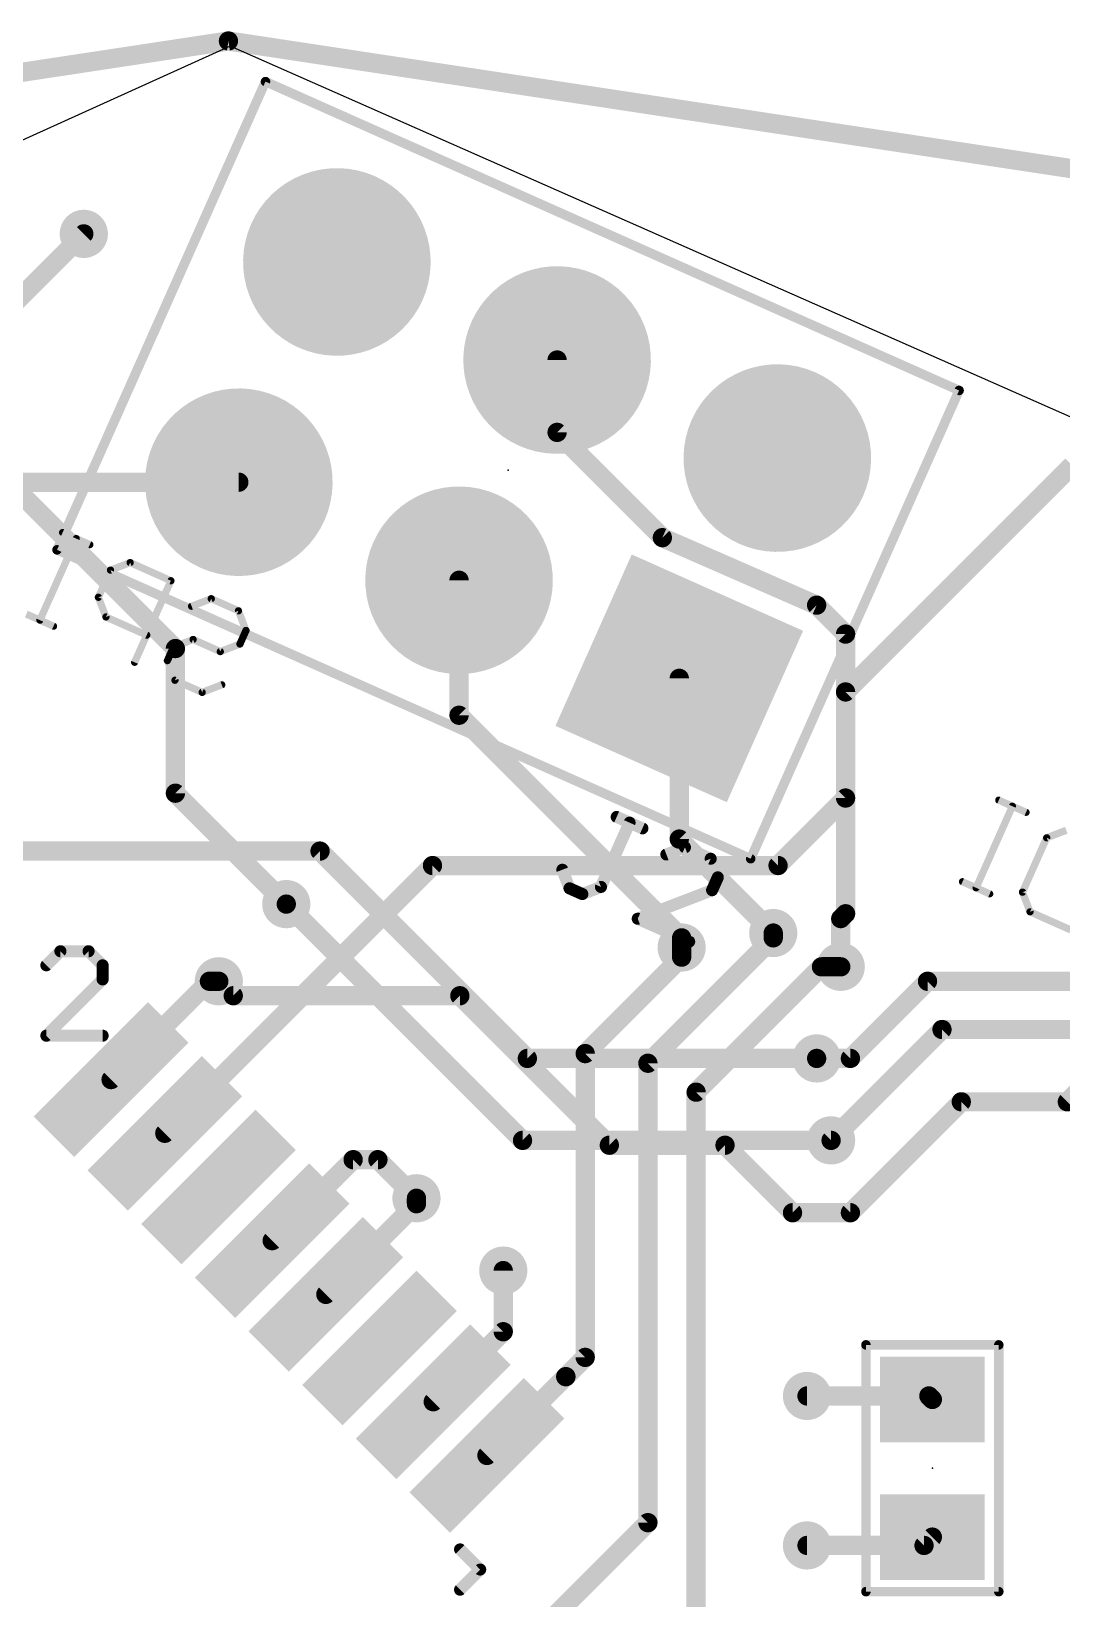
# Model space of a CAD drawing. Extents: x -0.2 to 82.8, y -0.2 to 76.
# Drawn here: x 39.22 to 50.08, y 59.54 to 76.05 of the extents above; entities that cross this region are included whole.
import ezdxf

# ---------------------------------------------------------------- set-up
doc = ezdxf.new("R2010")
doc.units = 0
for name, color, linetype in [('1', 22, 'CONTINUOUS'), ('15', 22, 'CONTINUOUS'), ('16', 175, 'CONTINUOUS'), ('17', 82, 'CONTINUOUS'), ('18', 82, 'CONTINUOUS'), ('2', 175, 'CONTINUOUS'), ('20', 7, 'CONTINUOUS'), ('21', 253, 'CONTINUOUS'), ('23', 7, 'CONTINUOUS'), ('25', 253, 'CONTINUOUS'), ('29', 253, 'CONTINUOUS'), ('30', 253, 'CONTINUOUS'), ('31', 253, 'CONTINUOUS')]:
    doc.layers.add(name, color=color, linetype=linetype)

# ---------------------------------------------------------------- blocks, each defined once
blk = doc.blocks.new('RECT')
blk.add_solid([(-0.5, -0.5), (0.5, -0.5), (-0.5, 0.5), (0.5, 0.5)])
blk = doc.blocks.new('SQUAREP')
blk.add_solid([(-0.5, -0.5), (0.5, -0.5), (-0.5, 0.5), (0.5, 0.5)])
blk = doc.blocks.new('ROUNDP')
at = {"const_width": 0.5}
blk.add_lwpolyline([(0, -0.25, 1), (0, 0.25, 1), (0, -0.25)], format="xyb", dxfattribs=at)
blk = doc.blocks.new('ROUNDV')
at = {"const_width": 0.5}
blk.add_lwpolyline([(0, -0.25, 1), (0, 0.25, 1), (0, -0.25)], format="xyb", dxfattribs=at)

msp = doc.modelspace()

# ---------------------------------------------------------------- linework, layer by layer
at = {"layer": '1', "const_width": 0.2032}
for points in [[(39.0016, 73.1392), (39.7764, 73.914)], [(47.8028, 69.088), (50.1904, 71.4756)], [(41.4098, 71.2977), (38.5955, 71.2977)], [(47.8028, 67.9704), (47.8028, 69.088)], [(47.0916, 67.2592), (47.8028, 67.9704)], [(40.6298, 64.4386), (43.4504, 67.2592)], [(43.4504, 67.2592), (47.0916, 67.2592)], [(47.0408, 66.4972), (45.72, 65.1764)], [(47.0408, 66.548), (47.0408, 66.4972)], [(45.0596, 65.278), (46.0756, 66.294)], [(46.0756, 66.294), (46.0756, 66.3956)], [(47.5488, 66.1924), (46.228, 64.8716)], [(47.752, 66.1924), (47.5488, 66.1924)], [(41.0998, 66.04), (40.0641, 65.0043)], [(41.1988, 66.04), (41.0998, 66.04)], [(45.0596, 65.278), (45.0596, 62.0776)], [(45.72, 65.1764), (45.72, 60.3364)], [(46.228, 64.8716), (46.228, 58.5724)], [(41.7611, 63.3072), (42.6143, 64.1604)], [(42.6143, 64.1604), (42.8752, 64.1604)], [(42.8752, 64.1604), (43.2816, 63.754)], [(43.2816, 63.6963), (42.3268, 62.7415)], [(43.2816, 63.754), (43.2816, 63.6963)], [(44.196, 62.992), (44.196, 62.348)], [(44.196, 62.348), (43.4582, 61.6102)], [(45.0596, 62.0776), (44.8564, 61.8744)], [(44.8538, 61.8744), (44.0239, 61.0445)], [(44.8564, 61.8744), (44.8538, 61.8744)], [(48.6802, 61.6712), (47.3964, 61.6712)], [(48.7172, 61.6342), (48.6802, 61.6712)], [(45.72, 60.3364), (44.0239, 58.6403)], [(48.7172, 60.1842), (48.6294, 60.0964)], [(48.6294, 60.0964), (47.3964, 60.0964)]]:
    msp.add_lwpolyline(points, dxfattribs=at)
at = {"layer": '1', "const_width": 0.1016}
for points in [[(39.8123, 73.8781, 1), (39.7405, 73.9499)], [(41.4098, 71.2469, 1), (41.4098, 71.3485)], [(47.8536, 69.088, 1), (47.752, 69.088)], [(47.7669, 69.1239, 1), (47.8387, 69.0521)], [(47.8387, 67.9345, 1), (47.7669, 68.0063)], [(47.752, 67.9704, 1), (47.8536, 67.9704)], [(43.4504, 67.31, 1), (43.4504, 67.2084)], [(43.4863, 67.2233, 1), (43.4145, 67.2951)], [(47.0557, 67.2951, 1), (47.1275, 67.2233)], [(47.0916, 67.2084, 1), (47.0916, 67.31)], [(47.0916, 66.548, 1), (46.99, 66.548)], [(46.99, 66.4972, 1), (47.0916, 66.4972)], [(47.0767, 66.4613, 1), (47.0049, 66.5331)], [(46.1264, 66.3956, 1), (46.0248, 66.3956)], [(46.1115, 66.2581, 1), (46.0397, 66.3299)], [(46.0248, 66.294, 1), (46.1264, 66.294)], [(47.5488, 66.2432, 1), (47.5488, 66.1416)], [(47.5847, 66.1565, 1), (47.5129, 66.2283)], [(47.752, 66.1416, 1), (47.752, 66.2432)], [(41.0998, 66.0908, 1), (41.0998, 65.9892)], [(41.1357, 66.0041, 1), (41.0639, 66.0759)], [(41.1988, 65.9892, 1), (41.1988, 66.0908)], [(45.1104, 65.278, 1), (45.0088, 65.278)], [(45.0237, 65.3139, 1), (45.0955, 65.2421)], [(45.7708, 65.1764, 1), (45.6692, 65.1764)], [(45.6841, 65.2123, 1), (45.7559, 65.1405)], [(40.0282, 65.0402, 1), (40.1, 64.9684)], [(46.2788, 64.8716, 1), (46.1772, 64.8716)], [(46.1921, 64.9075, 1), (46.2639, 64.8357)], [(40.5938, 64.4745, 1), (40.6657, 64.4027)], [(42.6143, 64.2112, 1), (42.6143, 64.1096)], [(42.6502, 64.1245, 1), (42.5784, 64.1963)], [(42.9111, 64.1963, 1), (42.8393, 64.1245)], [(42.8752, 64.1096, 1), (42.8752, 64.2112)], [(43.3324, 63.754, 1), (43.2308, 63.754)], [(43.2308, 63.6963, 1), (43.3324, 63.6963)], [(43.2457, 63.7181, 1), (43.3175, 63.7899)], [(43.3175, 63.6604, 1), (43.2457, 63.7322)], [(41.7252, 63.3431, 1), (41.7971, 63.2713)], [(44.2468, 62.992, 1), (44.1452, 62.992)], [(42.2909, 62.7775, 1), (42.3627, 62.7056)], [(44.2319, 62.3121, 1), (44.1601, 62.3839)], [(44.1452, 62.348, 1), (44.2468, 62.348)], [(45.0088, 62.0776, 1), (45.1104, 62.0776)], [(45.0955, 62.0417, 1), (45.0237, 62.1135)], [(44.8538, 61.9252, 1), (44.8538, 61.8236)], [(44.8205, 61.9103, 1), (44.8923, 61.8385)], [(44.8897, 61.8385, 1), (44.8179, 61.9103)], [(44.8564, 61.8236, 1), (44.8564, 61.9252)], [(47.3964, 61.722, 1), (47.3964, 61.6204)], [(48.7161, 61.7071, 1), (48.6443, 61.6353)], [(48.6802, 61.6204, 1), (48.6802, 61.722)], [(43.4223, 61.6461, 1), (43.4941, 61.5742)], [(48.6813, 61.5983, 1), (48.7531, 61.6701)], [(43.988, 61.0804, 1), (44.0598, 61.0086)], [(45.7559, 60.3005, 1), (45.6841, 60.3724)], [(45.6692, 60.3364, 1), (45.7708, 60.3364)], [(48.7531, 60.1483, 1), (48.6813, 60.2201)], [(47.3964, 60.1472, 1), (47.3964, 60.0456)], [(48.5935, 60.1323, 1), (48.6653, 60.0605)], [(48.6294, 60.0456, 1), (48.6294, 60.1472)]]:
    msp.add_lwpolyline(points, format="xyb", dxfattribs=at)
at = {"layer": '15', "const_width": 0.2032}
for points in [[(12.4968, 71.5772), (41.3004, 75.946)], [(41.3004, 75.946), (70.1548, 71.5772)], [(42.2656, 67.4116), (38.7604, 67.4116)], [(44.45, 65.2272), (42.2656, 67.4116)], [(44.3992, 64.3636), (41.91, 66.8528)], [(47.498, 65.2272), (44.45, 65.2272)], [(47.6504, 64.3636), (44.3992, 64.3636)]]:
    msp.add_lwpolyline(points, dxfattribs=at)
at = {"layer": '15', "const_width": 0.1016}
for points in [[(41.308, 75.9962, 1), (41.2928, 75.8958)], [(41.308, 75.8958, 1), (41.2928, 75.9962)], [(42.3015, 67.4475, 1), (42.2297, 67.3757)], [(42.2656, 67.3608, 1), (42.2656, 67.4624)], [(41.9459, 66.8887, 1), (41.8741, 66.8169)], [(44.45, 65.278, 1), (44.45, 65.1764)], [(44.4141, 65.1913, 1), (44.4859, 65.2631)], [(47.498, 65.1764, 1), (47.498, 65.278)], [(44.3992, 64.4144, 1), (44.3992, 64.3128)], [(44.3633, 64.3277, 1), (44.4351, 64.3995)], [(47.6504, 64.3128, 1), (47.6504, 64.4144)]]:
    msp.add_lwpolyline(points, format="xyb", dxfattribs=at)
at = {"layer": '16', "const_width": 0.2032}
for points in [[(44.7634, 72.585), (44.7634, 71.8226)], [(44.7634, 71.8226), (45.8724, 70.7136)], [(38.6588, 71.628), (40.7416, 69.5452)], [(45.8724, 70.7136), (47.498, 70.0024)], [(43.7302, 70.2646), (43.7302, 68.8426)], [(47.8028, 69.6976), (47.498, 70.0024)], [(47.8028, 69.6976), (47.8028, 66.7512)], [(40.7416, 69.5452), (40.7416, 68.0212)], [(46.0506, 69.2315), (46.0506, 67.5382)], [(43.7302, 68.8426), (46.0756, 66.4972)], [(40.7416, 68.0212), (41.91, 66.8528)], [(46.0506, 67.5382), (47.0408, 66.548)], [(47.8028, 66.7512), (47.752, 66.7004)], [(47.752, 66.7004), (47.752, 66.1924)], [(46.0756, 66.4972), (46.0756, 66.3956)], [(41.3512, 65.8876), (41.1988, 66.04)], [(48.6664, 66.04), (47.8536, 65.2272)], [(53.2384, 66.04), (48.6664, 66.04)], [(43.7388, 65.8876), (41.3512, 65.8876)], [(45.3136, 64.3128), (43.7388, 65.8876)], [(48.8188, 65.532), (47.6504, 64.3636)], [(52.7304, 65.532), (48.8188, 65.532)], [(47.8536, 65.2272), (47.498, 65.2272)], [(50.3936, 65.024), (50.1396, 64.77)], [(49.022, 64.77), (47.8536, 63.6016)], [(50.1396, 64.77), (49.022, 64.77)], [(46.5328, 64.3128), (45.3136, 64.3128)], [(47.244, 63.6016), (46.5328, 64.3128)], [(47.8536, 63.6016), (47.244, 63.6016)]]:
    msp.add_lwpolyline(points, dxfattribs=at)
at = {"layer": '16', "const_width": 0.1016}
for points in [[(44.8142, 72.585, 1), (44.7126, 72.585)], [(44.7993, 71.8586, 1), (44.7274, 71.7867)], [(44.7126, 71.8226, 1), (44.8142, 71.8226)], [(45.8928, 70.7601, 1), (45.852, 70.6671)], [(45.8365, 70.6777, 1), (45.9083, 70.7495)], [(43.781, 70.2646, 1), (43.6794, 70.2646)], [(47.5339, 70.0383, 1), (47.4621, 69.9665)], [(47.4776, 69.9559, 1), (47.5184, 70.0489)], [(47.8536, 69.6976, 1), (47.752, 69.6976)], [(47.7669, 69.6617, 1), (47.8387, 69.7335)], [(40.7924, 69.5452, 1), (40.6908, 69.5452)], [(40.7057, 69.5093, 1), (40.7775, 69.5811)], [(46.1014, 69.2315, 1), (45.9998, 69.2315)], [(43.7662, 68.8785, 1), (43.6943, 68.8066)], [(43.6794, 68.8426, 1), (43.781, 68.8426)], [(40.7775, 68.0571, 1), (40.7057, 67.9853)], [(40.6908, 68.0212, 1), (40.7924, 68.0212)], [(46.0866, 67.5741, 1), (46.0147, 67.5022)], [(45.9998, 67.5382, 1), (46.1014, 67.5382)], [(41.8741, 66.8169, 1), (41.9459, 66.8887)], [(47.8028, 66.7004, 1), (47.7012, 66.7004)], [(47.7161, 66.7363, 1), (47.7879, 66.6645)], [(47.752, 66.7512, 1), (47.8536, 66.7512)], [(47.8387, 66.7153, 1), (47.7669, 66.7871)], [(46.1264, 66.4972, 1), (46.0248, 66.4972)], [(46.0397, 66.4613, 1), (46.1115, 66.5331)], [(47.0049, 66.5121, 1), (47.0767, 66.5839)], [(46.0248, 66.3956, 1), (46.1264, 66.3956)], [(47.7012, 66.1924, 1), (47.8028, 66.1924)], [(41.2347, 66.0759, 1), (41.1629, 66.0041)], [(48.6664, 66.0908, 1), (48.6664, 65.9892)], [(48.7023, 66.0041, 1), (48.6305, 66.0759)], [(41.3512, 65.9384, 1), (41.3512, 65.8368)], [(41.3153, 65.8517, 1), (41.3871, 65.9235)], [(43.7747, 65.9235, 1), (43.7029, 65.8517)], [(43.7388, 65.8368, 1), (43.7388, 65.9384)], [(48.8188, 65.5828, 1), (48.8188, 65.4812)], [(48.8547, 65.4961, 1), (48.7829, 65.5679)], [(47.498, 65.278, 1), (47.498, 65.1764)], [(47.8177, 65.2631, 1), (47.8895, 65.1913)], [(47.8536, 65.1764, 1), (47.8536, 65.278)], [(49.022, 64.8208, 1), (49.022, 64.7192)], [(49.0579, 64.7341, 1), (48.9861, 64.8059)], [(50.1037, 64.8059, 1), (50.1755, 64.7341)], [(45.3136, 64.3636, 1), (45.3136, 64.262)], [(45.2777, 64.2769, 1), (45.3495, 64.3487)], [(46.5687, 64.3487, 1), (46.4969, 64.2769)], [(46.5328, 64.262, 1), (46.5328, 64.3636)], [(47.6145, 64.3995, 1), (47.6863, 64.3277)], [(47.244, 63.6524, 1), (47.244, 63.5508)], [(47.2081, 63.5657, 1), (47.2799, 63.6375)], [(47.8177, 63.6375, 1), (47.8895, 63.5657)], [(47.8536, 63.5508, 1), (47.8536, 63.6524)]]:
    msp.add_lwpolyline(points, format="xyb", dxfattribs=at)
at = {"layer": '2', "const_width": 0.2032}
for points in [[(41.3004, 75.946), (12.4968, 71.5772)], [(70.1548, 71.5772), (41.3004, 75.946)]]:
    msp.add_lwpolyline(points, dxfattribs=at)
at = {"layer": '2', "const_width": 0.1016}
for points in [[(41.308, 75.9962, 1), (41.2928, 75.8958)], [(41.308, 75.8958, 1), (41.2928, 75.9962)]]:
    msp.add_lwpolyline(points, format="xyb", dxfattribs=at)
at = {"layer": '20'}
for p, q in [((41.32, 75.89), (23.07, 67.64)), ((59.57, 67.84), (41.32, 75.89))]:
    msp.add_line(p, q, dxfattribs=at)
at = {"layer": '21'}
for points, const_width in [([(39.4944, 70.5852), (41.6908, 75.5183)], 0.1), ([(41.6908, 75.5183), (48.9992, 72.2644)], 0.1), ([(48.9992, 72.2644), (46.8028, 67.3313)], 0.1), ([(39.314, 69.8447), (39.6965, 70.704)], 0.0762), ([(39.8397, 70.6402), (39.5533, 70.7677)], 0.0762), ([(46.8028, 67.3313), (39.4944, 70.5852)], 0.1), ([(40.0578, 70.3715), (39.9302, 70.0851)], 0.0762), ([(40.2647, 70.451), (40.0578, 70.3715)], 0.0762), ([(40.6944, 70.2597), (40.2647, 70.451)], 0.0762), ([(40.3118, 69.4004), (40.6944, 70.2597)], 0.0762), ([(39.9302, 70.0851), (40.0097, 69.8781)], 0.0762), ([(40.9124, 69.991), (41.1194, 70.0705)], 0.0762), ([(41.1194, 70.0705), (41.4058, 69.9429)], 0.0762), ([(39.4572, 69.7809), (39.1707, 69.9084)], 0.0762), ([(40.0097, 69.8781), (40.4393, 69.6868)], 0.0762), ([(41.4058, 69.9429), (41.4853, 69.736)], 0.0762), ([(41.4853, 69.736), (41.4215, 69.5927)], 0.0762), ([(40.7211, 69.5614), (40.6574, 69.4182)], 0.0762), ([(40.9281, 69.6408), (40.7211, 69.5614)], 0.0762), ([(41.2145, 69.5133), (40.9281, 69.6408)], 0.0762), ([(41.4215, 69.5927), (41.2145, 69.5133)], 0.0762), ([(40.6574, 69.4182), (40.7368, 69.2112)], 0.0762), ([(40.7368, 69.2112), (41.0232, 69.0837)], 0.0762), ([(41.0232, 69.0837), (41.2302, 69.1631)], 0.0762), ([(49.1781, 67.0248), (49.5607, 67.8841)], 0.0762), ([(49.7039, 67.8203), (49.4175, 67.9478)], 0.0762), ([(45.2252, 67.0339), (45.5268, 67.7112)], 0.127), ([(45.3913, 67.7715), (45.6623, 67.6509)], 0.127), ([(49.6669, 66.9788), (49.9219, 67.5516)], 0.0762), ([(49.9219, 67.5516), (50.1289, 67.6311)], 0.0762), ([(46.1105, 67.4513), (45.9147, 67.3762)], 0.127), ([(46.3814, 67.3307), (46.1105, 67.4513)], 0.127), ([(46.4566, 67.1349), (46.3814, 67.3307)], 0.127), ([(44.8188, 67.2148), (44.8939, 67.019)], 0.127), ([(44.8939, 67.019), (45.0294, 66.9587)], 0.127), ([(45.0294, 66.9587), (45.2252, 67.0339)], 0.127), ([(45.6131, 66.6988), (46.3963, 66.9994)], 0.127), ([(46.3963, 66.9994), (46.4566, 67.1349)], 0.127), ([(49.3213, 66.961), (49.0349, 67.0885)], 0.0762), ([(49.7463, 66.7718), (49.6669, 66.9788)], 0.0762), ([(46.155, 66.4576), (45.6131, 66.6988)], 0.127), ([(50.176, 66.5805), (49.7463, 66.7718)], 0.0762), ([(48.0172, 59.6092), (48.0172, 62.2092)], 0.1), ([(48.0172, 62.2092), (49.4172, 62.2092)], 0.1), ([(49.4172, 62.2092), (49.4172, 59.6092)], 0.1), ([(43.9532, 59.8424), (43.741, 60.0545)], 0.127), ([(43.9532, 59.8424), (43.741, 59.6303)], 0.127), ([(49.4172, 59.6092), (48.0172, 59.6092)], 0.1)]:
    msp.add_lwpolyline(points, dxfattribs=dict(at, const_width=const_width))
for points, const_width in [([(41.701, 75.5412, 1), (41.6806, 75.4955)], 0.05), ([(41.7136, 75.5082, 1), (41.668, 75.5285)], 0.05), ([(49.022, 72.2543, 1), (48.9763, 72.2746)], 0.05), ([(48.989, 72.2416, 1), (49.0093, 72.2873)], 0.05), ([(39.5611, 70.7851, 1), (39.5456, 70.7503)], 0.0381), ([(39.7139, 70.6962, 1), (39.6791, 70.7117)], 0.0381), ([(39.832, 70.6228, 1), (39.8475, 70.6576)], 0.0381), ([(39.5046, 70.608, 1), (39.4843, 70.5623)], 0.05), ([(39.4716, 70.5953, 1), (39.5173, 70.575)], 0.05), ([(40.0509, 70.3893, 1), (40.0646, 70.3537)], 0.0381), ([(40.0752, 70.3638, 1), (40.0404, 70.3793)], 0.0381), ([(40.2725, 70.4684, 1), (40.257, 70.4336)], 0.0381), ([(40.2716, 70.4332, 1), (40.2579, 70.4688)], 0.0381), ([(40.7118, 70.2519, 1), (40.677, 70.2674)], 0.0381), ([(40.6866, 70.2423, 1), (40.7021, 70.2771)], 0.0381), ([(39.9128, 70.0928, 1), (39.9476, 70.0773)], 0.0381), ([(39.948, 70.0919, 1), (39.9125, 70.0783)], 0.0381), ([(40.9056, 70.0088, 1), (40.9192, 69.9732)], 0.0381), ([(41.1271, 70.0879, 1), (41.1116, 70.0531)], 0.0381), ([(41.1262, 70.0527, 1), (41.1126, 70.0882)], 0.0381), ([(39.2966, 69.8524, 1), (39.3314, 69.8369)], 0.0381), ([(40.0174, 69.8955, 1), (40.0019, 69.8607)], 0.0381), ([(39.9919, 69.8713, 1), (40.0275, 69.8849)], 0.0381), ([(41.4236, 69.9498, 1), (41.388, 69.9361)], 0.0381), ([(41.3981, 69.9255, 1), (41.4136, 69.9603)], 0.0381), ([(39.4494, 69.7635, 1), (39.4649, 69.7983)], 0.0381), ([(40.4316, 69.6694, 1), (40.4471, 69.7042)], 0.0381), ([(41.4675, 69.7291, 1), (41.503, 69.7428)], 0.0381), ([(41.5027, 69.7282, 1), (41.4679, 69.7437)], 0.0381), ([(40.7143, 69.5792, 1), (40.7279, 69.5436)], 0.0381), ([(40.7385, 69.5536, 1), (40.7037, 69.5691)], 0.0381), ([(40.9358, 69.6582, 1), (40.9203, 69.6234)], 0.0381), ([(40.9349, 69.623, 1), (40.9213, 69.6586)], 0.0381), ([(41.2077, 69.5311, 1), (41.2213, 69.4955)], 0.0381), ([(41.2068, 69.4959, 1), (41.2223, 69.5307)], 0.0381), ([(41.4041, 69.6005, 1), (41.4389, 69.585)], 0.0381), ([(41.4283, 69.575, 1), (41.4147, 69.6105)], 0.0381), ([(40.2944, 69.4081, 1), (40.3292, 69.3927)], 0.0381), ([(40.6399, 69.4259, 1), (40.6748, 69.4104)], 0.0381), ([(40.6751, 69.425, 1), (40.6396, 69.4113)], 0.0381), ([(40.7446, 69.2286, 1), (40.7291, 69.1938)], 0.0381), ([(40.719, 69.2044, 1), (40.7546, 69.218)], 0.0381), ([(41.237, 69.1453, 1), (41.2234, 69.1809)], 0.0381), ([(41.0164, 69.1014, 1), (41.0301, 69.0659)], 0.0381), ([(41.0155, 69.0662, 1), (41.031, 69.1011)], 0.0381), ([(49.4252, 67.9652, 1), (49.4097, 67.9304)], 0.0381), ([(49.5781, 67.8763, 1), (49.5433, 67.8918)], 0.0381), ([(45.4042, 67.8005, 1), (45.3784, 67.7425)], 0.0635), ([(45.5558, 67.6983, 1), (45.4978, 67.7241)], 0.0635), ([(45.6493, 67.6219, 1), (45.6752, 67.6799)], 0.0635), ([(49.6962, 67.8029, 1), (49.7117, 67.8377)], 0.0381), ([(49.9151, 67.5694, 1), (49.9288, 67.5338)], 0.0381), ([(49.9393, 67.5439, 1), (49.9045, 67.5594)], 0.0381), ([(45.9033, 67.4058, 1), (45.9261, 67.3465)], 0.0635), ([(46.1234, 67.4803, 1), (46.0976, 67.4223)], 0.0635), ([(46.1219, 67.4217, 1), (46.0991, 67.481)], 0.0635), ([(46.4111, 67.3421, 1), (46.3518, 67.3193)], 0.0635), ([(46.3685, 67.3017, 1), (46.3943, 67.3597)], 0.0635), ([(46.7926, 67.3084, 1), (46.813, 67.3541)], 0.05), ([(44.8484, 67.2262, 1), (44.7891, 67.2034)], 0.0635), ([(46.78, 67.3414, 1), (46.8256, 67.3211)], 0.05), ([(44.9069, 67.048, 1), (44.881, 66.99)], 0.0635), ([(44.8643, 67.0076, 1), (44.9236, 67.0304)], 0.0635), ([(45.1962, 67.0468, 1), (45.2542, 67.0209)], 0.0635), ([(45.2366, 67.0042, 1), (45.2138, 67.0635)], 0.0635), ([(46.3673, 67.0124, 1), (46.4253, 66.9865)], 0.0635), ([(46.4076, 66.9698, 1), (46.3849, 67.0291)], 0.0635), ([(46.4269, 67.1235, 1), (46.4862, 67.1463)], 0.0635), ([(46.4856, 67.122, 1), (46.4276, 67.1478)], 0.0635), ([(49.0427, 67.1059, 1), (49.0272, 67.0711)], 0.0381), ([(49.1607, 67.0325, 1), (49.1955, 67.017)], 0.0381), ([(45.018, 66.9883, 1), (45.0408, 66.9291)], 0.0635), ([(45.0165, 66.9297, 1), (45.0423, 66.9877)], 0.0635), ([(49.3136, 66.9436, 1), (49.3291, 66.9784)], 0.0381), ([(49.6847, 66.9856, 1), (49.6491, 66.9719)], 0.0381), ([(49.6495, 66.9865, 1), (49.6843, 66.971)], 0.0381), ([(45.626, 66.7278, 1), (45.6002, 66.6698)], 0.0635), ([(45.6017, 66.7285, 1), (45.6245, 66.6692)], 0.0635), ([(49.7541, 66.7892, 1), (49.7386, 66.7544)], 0.0381), ([(49.7285, 66.765, 1), (49.7641, 66.7786)], 0.0381), ([(46.1421, 66.4285, 1), (46.1679, 66.4866)], 0.0635), ([(48.0422, 62.2092, 1), (47.9922, 62.2092)], 0.05), ([(48.0172, 62.2342, 1), (48.0172, 62.1842)], 0.05), ([(49.4422, 62.2092, 1), (49.3922, 62.2092)], 0.05), ([(49.4172, 62.1842, 1), (49.4172, 62.2342)], 0.05), ([(43.7635, 60.077, 1), (43.7186, 60.0321)], 0.0635), ([(43.9756, 59.8199, 1), (43.9307, 59.8649)], 0.0635), ([(43.9307, 59.8199, 1), (43.9756, 59.8649)], 0.0635), ([(43.7186, 59.6527, 1), (43.7635, 59.6078)], 0.0635), ([(48.0172, 59.6342, 1), (48.0172, 59.5842)], 0.05), ([(47.9922, 59.6092, 1), (48.0422, 59.6092)], 0.05), ([(49.3922, 59.6092, 1), (49.4422, 59.6092)], 0.05), ([(49.4172, 59.5842, 1), (49.4172, 59.6342)], 0.05)]:
    msp.add_lwpolyline(points, format="xyb", dxfattribs=dict(at, const_width=const_width))
at = {"layer": '23'}
for p in [(44.2468, 71.4248), (48.7172, 60.9092)]:
    msp.add_point(p, dxfattribs=at)
at = {"layer": '25', "const_width": 0.127}
for points in [[(39.53, 66.3563), (39.3817, 66.208)], [(39.8266, 66.3563), (39.53, 66.3563)], [(39.9749, 66.208), (39.8266, 66.3563)], [(39.9749, 66.0597), (39.9749, 66.208)], [(39.3817, 65.4665), (39.9749, 66.0597)], [(39.9749, 65.4665), (39.3817, 65.4665)]]:
    msp.add_lwpolyline(points, dxfattribs=at)
at = {"layer": '25', "const_width": 0.0635}
for points in [[(39.53, 66.388, 1), (39.53, 66.3245)], [(39.5525, 66.3338, 1), (39.5076, 66.3787)], [(39.849, 66.3787, 1), (39.8041, 66.3338)], [(39.8266, 66.3245, 1), (39.8266, 66.388)], [(39.3593, 66.2304, 1), (39.4042, 66.1855)], [(40.0066, 66.208, 1), (39.9431, 66.208)], [(39.9524, 66.1855, 1), (39.9973, 66.2304)], [(39.9431, 66.0597, 1), (40.0066, 66.0597)], [(39.9973, 66.0372, 1), (39.9524, 66.0821)], [(39.3817, 65.4983, 1), (39.3817, 65.4348)], [(39.3593, 65.489, 1), (39.4042, 65.4441)], [(39.9749, 65.4348, 1), (39.9749, 65.4983)]]:
    msp.add_lwpolyline(points, format="xyb", dxfattribs=at)

# ---------------------------------------------------------------- block references
at = {"layer": '1', "xscale": 0.5, "yscale": 1.6, "rotation": 135}
for p in [(40.0641, 65.0043), (40.6298, 64.4386), (41.1955, 63.8729), (41.7611, 63.3072), (42.3268, 62.7415), (42.8925, 62.1759), (43.4582, 61.6102), (44.0239, 61.0445)]:
    msp.add_blockref('RECT', p, dxfattribs=at)
at = {"layer": '1', "xscale": 0.8, "rotation": 270}
for p in [(48.7172, 61.6342), (48.7172, 60.1842)]:
    msp.add_blockref('RECT', p, dxfattribs=at)
at = {"layer": '17', "xscale": 1.875, "yscale": 1.875, "rotation": 156}
for name, p in [('ROUNDP', (42.443, 73.6181)), ('ROUNDP', (42.443, 73.6181)), ('ROUNDP', (42.443, 73.6181)), ('ROUNDP', (42.443, 73.6181)), ('ROUNDP', (44.7634, 72.585)), ('ROUNDP', (44.7634, 72.585)), ('ROUNDP', (44.7634, 72.585)), ('ROUNDP', (44.7634, 72.585)), ('ROUNDP', (47.0838, 71.5519)), ('ROUNDP', (47.0838, 71.5519)), ('ROUNDP', (47.0838, 71.5519)), ('ROUNDP', (47.0838, 71.5519)), ('ROUNDP', (41.4098, 71.2977)), ('ROUNDP', (41.4098, 71.2977)), ('ROUNDP', (41.4098, 71.2977)), ('ROUNDP', (41.4098, 71.2977)), ('ROUNDP', (43.7302, 70.2646)), ('ROUNDP', (43.7302, 70.2646)), ('ROUNDP', (43.7302, 70.2646)), ('ROUNDP', (43.7302, 70.2646)), ('SQUAREP', (46.0506, 69.2315)), ('ROUNDP', (46.0506, 69.2315)), ('ROUNDP', (46.0506, 69.2315)), ('SQUAREP', (46.0506, 69.2315))]:
    msp.add_blockref(name, p, dxfattribs=at)
at = {"layer": '18', "xscale": 0.508, "yscale": 0.508}
for p in [(39.7764, 73.914), (39.7764, 73.914), (39.7764, 73.914), (39.7764, 73.914), (41.91, 66.8528), (41.91, 66.8528), (41.91, 66.8528), (41.91, 66.8528), (47.0408, 66.548), (47.0408, 66.548), (47.0408, 66.548), (47.0408, 66.548), (46.0756, 66.3956), (46.0756, 66.3956), (46.0756, 66.3956), (46.0756, 66.3956), (47.752, 66.1924), (47.752, 66.1924), (47.752, 66.1924), (47.752, 66.1924), (41.1988, 66.04), (41.1988, 66.04), (41.1988, 66.04), (41.1988, 66.04), (47.498, 65.2272), (47.498, 65.2272), (47.498, 65.2272), (47.498, 65.2272), (47.6504, 64.3636), (47.6504, 64.3636), (47.6504, 64.3636), (47.6504, 64.3636), (43.2816, 63.754), (43.2816, 63.754), (43.2816, 63.754), (43.2816, 63.754), (44.196, 62.992), (44.196, 62.992), (44.196, 62.992), (44.196, 62.992), (47.3964, 61.6712), (47.3964, 61.6712), (47.3964, 61.6712), (47.3964, 61.6712), (47.3964, 60.0964), (47.3964, 60.0964), (47.3964, 60.0964), (47.3964, 60.0964)]:
    msp.add_blockref('ROUNDV', p, dxfattribs=at)
at = {"layer": '29'}
for name, p, xscale, yscale, rotation in [('ROUNDP', (42.443, 73.6181), 1.9766, 1.9766, 156), ('ROUNDP', (44.7634, 72.585), 1.9766, 1.9766, 156), ('ROUNDP', (47.0838, 71.5519), 1.9766, 1.9766, 156), ('ROUNDP', (41.4098, 71.2977), 1.9766, 1.9766, 156), ('ROUNDP', (43.7302, 70.2646), 1.9766, 1.9766, 156), ('SQUAREP', (46.0506, 69.2315), 1.9766, 1.9766, 156), ('RECT', (40.0641, 65.0043), 0.6016, 1.7016, 135), ('RECT', (40.6298, 64.4386), 0.6016, 1.7016, 135), ('RECT', (41.1955, 63.8729), 0.6016, 1.7016, 135), ('RECT', (41.7611, 63.3072), 0.6016, 1.7016, 135), ('RECT', (42.3268, 62.7415), 0.6016, 1.7016, 135), ('RECT', (42.8925, 62.1759), 0.6016, 1.7016, 135), ('RECT', (43.4582, 61.6102), 0.6016, 1.7016, 135), ('RECT', (48.7172, 61.6342), 0.9016, 1.1016, 270), ('RECT', (44.0239, 61.0445), 0.6016, 1.7016, 135), ('RECT', (48.7172, 60.1842), 0.9016, 1.1016, 270)]:
    msp.add_blockref(name, p, dxfattribs=dict(at, xscale=xscale, yscale=yscale, rotation=rotation))
at = {"layer": '30', "xscale": 1.9766, "yscale": 1.9766, "rotation": 156}
for name, p in [('ROUNDP', (42.443, 73.6181)), ('ROUNDP', (44.7634, 72.585)), ('ROUNDP', (47.0838, 71.5519)), ('ROUNDP', (41.4098, 71.2977)), ('ROUNDP', (43.7302, 70.2646)), ('SQUAREP', (46.0506, 69.2315))]:
    msp.add_blockref(name, p, dxfattribs=at)
at = {"layer": '31', "xscale": 0.5, "yscale": 1.6, "rotation": 135}
for p in [(40.0641, 65.0043), (40.6298, 64.4386), (41.1955, 63.8729), (41.7611, 63.3072), (42.3268, 62.7415), (42.8925, 62.1759), (43.4582, 61.6102), (44.0239, 61.0445)]:
    msp.add_blockref('RECT', p, dxfattribs=at)
at = {"layer": '31', "xscale": 0.8, "rotation": 270}
for p in [(48.7172, 61.6342), (48.7172, 60.1842)]:
    msp.add_blockref('RECT', p, dxfattribs=at)

doc.saveas('drawing.dxf')
